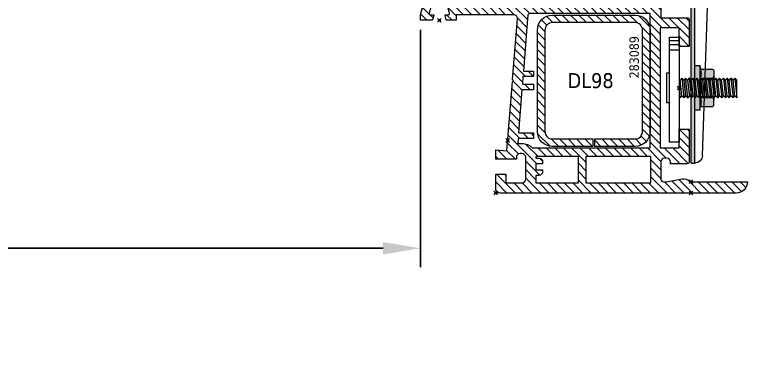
# Model space of a CAD drawing. Header units: millimetres. Extents: x -20000 to 230000, y -17405 to 24510.
# Drawn here: x 5437.5 to 5635.6, y -16527.7 to -16435.8 of the extents above; entities that cross this region are included whole.
import ezdxf

# ---------------------------------------------------------------- set-up
doc = ezdxf.new("R2010")
doc.units = ezdxf.units.MM
doc.header["$PDMODE"] = 35
doc.header["$PDSIZE"] = 0.5
doc.layers.get('0').update_dxf_attribs({"lineweight": 13})
doc.layers.get('Defpoints').update_dxf_attribs({"true_color": 0xc2a584})
doc.layers.add('0 - Invisible', color=43, linetype='Continuous', lineweight=0, plot=False)
for name, color, linetype, lineweight in [('1 - Acier', 160, 'Continuous', 13), ('1 - Cotation', 32, 'Continuous', 13), ('1 - PVC', 7, 'Continuous', 13)]:
    doc.layers.add(name, color=color, linetype=linetype, lineweight=lineweight)
doc.layers.add('1 - Cache', color=7, linetype='Continuous', lineweight=0, true_color=0xffffff)
doc.styles.add('Texte Poralu', font='tahomabd.ttf')
doc.dimstyles.new('30 - 1000', dxfattribs={"dimtxt": 10, "dimasz": 10, "dimexe": 5, "dimexo": 2.5, "dimgap": 5, "dimtad": 1, "dimdec": 1, "dimtxsty": 'Texte Poralu', "dimcen": 5, "dimazin": 0, "dimtfac": 1, "dimtdec": 1, "dimtmove": 0, "dimatfit": 3, "dimfxl": 1, "dimarcsym": 0})

# ---------------------------------------------------------------- blocks, each defined once
blk = doc.blocks.new('*U812')
at = {"layer": '1 - Acier', "linetype": 'ByBlock'}
h = blk.add_hatch(color=256, dxfattribs=at)
h.paths.add_polyline_path([(95, 5.817072295949927e-15), (95, -0.9999999999999942), (32.4142135623697, -0.999999999999998), (32, 1.959434878635765e-15)])
h.paths.add_polyline_path([(1.000000000000002, -32.41421356237333), (1.959434878635765e-15, -32), (32, 1.959434878635765e-15), (32.4142135623697, -0.999999999999998)])
h.paths.add_polyline_path([(1.000000000000004, -70), (4.286263797015736e-15, -70), (1.959434878635765e-15, -32), (1.000000000000002, -32.41421356237333)])
blk.add_hatch(color=256, dxfattribs=at).paths.add_polyline_path([(25.83383071322896, -6.166169286767397, -0.2854064935529321), (27.8898112008319, -5.686145479197874), (29.82125216111308, -6.340516967171423, 0.7934172392902326), (30.84924240491819, -4.686291501016965), (29.08147545195243, -2.918524548051208), (30.14213562373334, -1.857864376270298), (31.9099025766991, -3.625631329236056, -0.7934172392902077), (29.33992696719361, -7.761194994629475), (27.11420061843819, -7.007119725127266), (7.007119725123632, -27.11420061843455), (7.761194994629479, -29.33992696719724, -0.7934172392902327), (3.625631329232421, -31.90990257669546), (1.857864376266663, -30.1421356237297), (2.918524548047573, -29.08147545194879), (4.686291501013331, -30.84924240491819, 0.7934172392902352), (6.340516967175065, -29.82125216111672), (5.686145479201516, -27.8898112008319, -0.2854064935529227), (6.166169286771039, -25.8338307132326)])
for p, q in [((32, 1.959434878635765e-15), (1.959434878635765e-15, -32)), ((95, 5.817072295949927e-15), (32, 1.959434878635765e-15)), ((32, 1.959434878635765e-15), (34.07106781186303, -4.999999999999998)), ((95, 5.817072295949927e-15), (95, -1.064573057123192)), ((32.4142135623697, -0.999999999999998), (1.000000000000002, -32.41421356237333)), ((95, -0.9999999999999942), (32.4142135623697, -0.999999999999998)), ((93.065614915904, -3.06349643805151), (34.07106781186303, -4.999999999999998)), ((34.07106781186303, -4.999999999999998), (5.000000000000002, -34.07106781186667)), ((1.959434878635765e-15, -32), (4.286263797015736e-15, -70)), ((1.959434878635765e-15, -32), (5.000000000000002, -34.07106781186667)), ((1.000000000000002, -32.41421356237333), (1.000000000000004, -70)), ((5.000000000000002, -34.07106781186667), (3.105143185857746, -68.11115880262878)), ((4.286263797015736e-15, -70), (1.108234644991175, -70))]:
    blk.add_line(p, q, dxfattribs=at)
for centre, start, end in [((93, -1.064573057123192), 271.8800662418413, 0), ((1.108234644991175, -68), 270, 356.8138930875996)]:
    blk.add_arc(centre, 2, start, end, dxfattribs=at)
blk = doc.blocks.new('*U813')
at = {"layer": '1 - Acier', "linetype": 'ByBlock'}
h = blk.add_hatch(color=256, dxfattribs=at)
h.paths.add_polyline_path([(-0.1319388488609541, 9.094947017729282e-13), (-2.341059734662849, 9.094947017729282e-13), (-2.071149410279758, -0.2876097322105124), (2.100806369788188, -0.7085434022692425), (2.672532832795696, -0.3116070413443595)])
h.paths.add_polyline_path([(-2.598227167200093, -0.7321226444573767), (-2.071149410285215, -1.293763600085185), (2.145455075873543, -1.76227382147863), (2.672532832799334, -1.317760909228127)])
h.paths.add_polyline_path([(-2.598227167203731, -1.738276512335688), (-2.071149410281577, -2.299917467968953), (2.145455075879, -2.768427689362397), (2.672532832797515, -2.323914777110076)])
h.paths.add_polyline_path([(-2.598227167201912, -2.744430380219455), (-2.071149410285215, -3.306071335849083), (2.145455075879, -3.774581557242527), (2.672532832797515, -3.330068644990206)])
h.paths.add_polyline_path([(-2.598227167200093, -3.750584248103223), (-2.071149410283396, -4.312225203731032), (2.145455075879, -4.780735425126295), (2.672532832797515, -4.336222512872155)])
h.paths.add_polyline_path([(-2.598227167201912, -4.756738115983353), (-2.071149410283396, -5.3183790716148), (2.145455075880819, -5.786889293008244), (2.672532832799334, -5.342376380754104)])
h.paths.add_polyline_path([(-2.598227167201912, -5.762891983865302), (-2.071149410285215, -6.324532939494929), (2.145455075877181, -6.793043160886555), (2.672532832797515, -6.348530248637871)])
h.paths.add_polyline_path([(-2.598227167201912, -6.769045851747251), (-2.071149410285215, -7.330686807378697), (2.145455075877181, -7.799197028770323), (2.672532832797515, -7.35468411651982)])
h.paths.add_polyline_path([(-2.598227167200093, -7.7751997196292), (-2.071149410283396, -8.336840675260646), (2.145455075880819, -8.805350896652271), (2.672532832799334, -8.360837984398131)])
h.paths.add_polyline_path([(-2.598227167203731, -8.78135358750933), (-2.071149410283396, -9.342994543142595), (2.145455075879, -9.81150476453604), (2.672532832795696, -9.366991852281899)])
h.paths.add_polyline_path([(-2.598227167201912, -9.787507455391278), (-2.071149410283396, -10.34914841102272), (2.145455075879, -10.81765863241617), (2.672532832797515, -10.37314572016567)])
h.paths.add_polyline_path([(-2.598227167201912, -10.79366132327323), (-2.071149410283396, -11.35530227890649), (2.145455075875362, -11.82381250029994), (2.672532832795696, -11.3792995880458)])
h.paths.add_polyline_path([(-2.598227167201912, -11.79981519115518), (-2.071149410283396, -12.36145614678844), (2.145455075877181, -12.82996636818007), (2.672532832799334, -12.38545345592956)])
h.paths.add_polyline_path([(-2.598227167201912, -12.80596905903712), (-2.071149410283396, -13.36761001467039), (2.145455075877181, -13.83612023606383), (2.672532832795696, -13.39160732380969)])
h.paths.add_polyline_path([(-2.598227167200093, -13.81212292692271), (-2.071149410283396, -14.37376388255052), (2.145455075879, -14.84227410394396), (2.672532832799334, -14.39776119169346)])
h.paths.add_polyline_path([(-2.598227167201912, -14.81827679480284), (-2.071149410283396, -15.37991775043429), (-1.809540957738135, -15.40898527014633), (2.666520869714077, -15.40898527015179), (2.672532832793877, -15.40391505957177)])
for p, q in [((-2.598227167201912, -1.738276512339326), (-2.5702682626561, -1.714697270149372)), ((-2.071149410283396, -2.299917467968953), (-2.598227167201912, -1.738276512339326)), ((-2.598227167201912, -2.744430380219455), (-2.071149410283396, -2.299917467968953)), ((-2.071149410283396, -3.306071335850902), (-2.598227167201912, -2.744430380219455)), ((-2.598227167201912, -2.744430380219455), (2.672532832797515, -3.330068644990206)), ((-2.598227167201912, -3.750584248101404), (-2.071149410283396, -3.306071335850902)), ((-2.071149410283396, -4.312225203732851), (-2.598227167201912, -3.750584248101404)), ((-2.598227167201912, -3.750584248101404), (2.672532832797515, -4.336222512872155)), ((2.145455075877181, -3.774581557242527), (-2.071149410283396, -3.306071335850902)), ((2.672532832797515, -3.330068644990206), (2.145455075877181, -2.768427689360578)), ((2.672532832797515, -3.330068644990206), (2.145455075877181, -3.774581557242527)), ((2.672532832797515, -4.336222512872155), (2.145455075877181, -3.774581557242527)), ((-2.598227167201912, -4.756738115983353), (-2.071149410283396, -4.312225203732851)), ((-2.071149410283396, -5.3183790716148), (-2.598227167201912, -4.756738115983353)), ((-2.598227167201912, -4.756738115983353), (2.672532832797515, -5.342376380754104)), ((-2.598227167201912, -5.762891983865302), (-2.071149410283396, -5.3183790716148)), ((-2.071149410283396, -6.324532939496748), (-2.598227167201912, -5.762891983865302)), ((-2.598227167201912, -5.762891983865302), (2.672532832797515, -6.348530248636052)), ((2.145455075877181, -4.780735425124476), (-2.071149410283396, -4.312225203732851)), ((2.145455075877181, -5.786889293006425), (-2.071149410283396, -5.3183790716148)), ((2.672532832797515, -4.336222512872155), (2.145455075877181, -4.780735425124476)), ((2.672532832797515, -5.342376380754104), (2.145455075877181, -4.780735425124476)), ((2.672532832797515, -5.342376380754104), (2.145455075877181, -5.786889293006425)), ((2.672532832797515, -6.348530248636052), (2.145455075877181, -5.786889293006425)), ((-2.598227167201912, -6.769045851747251), (-2.071149410283396, -6.324532939496748)), ((-2.071149410283396, -7.330686807378697), (-2.598227167201912, -6.769045851747251)), ((-2.598227167201912, -6.769045851747251), (2.672532832797515, -7.354684116518001)), ((-2.598227167201912, -7.7751997196292), (-2.071149410283396, -7.330686807378697)), ((-2.071149410283396, -8.336840675260646), (-2.598227167201912, -7.7751997196292)), ((-2.598227167201912, -7.7751997196292), (2.672532832797515, -8.36083798439995)), ((2.145455075877181, -6.793043160888374), (-2.071149410283396, -6.324532939496748)), ((2.145455075877181, -7.799197028770323), (-2.071149410283396, -7.330686807378697)), ((2.672532832797515, -6.348530248636052), (2.145455075877181, -6.793043160888374)), ((2.672532832797515, -7.354684116518001), (2.145455075877181, -6.793043160888374)), ((2.672532832797515, -7.354684116518001), (2.145455075877181, -7.799197028770323)), ((2.672532832797515, -8.36083798439995), (2.145455075877181, -7.799197028770323)), ((-2.598227167201912, -8.781353587511148), (-2.071149410283396, -8.336840675260646)), ((-2.071149410283396, -9.342994543142595), (-2.598227167201912, -8.781353587511148)), ((-2.598227167201912, -8.781353587511148), (2.672532832797515, -9.366991852281899)), ((-2.598227167201912, -9.787507455393097), (-2.071149410283396, -9.342994543142595)), ((-2.071149410283396, -10.34914841102454), (-2.598227167201912, -9.787507455393097)), ((-2.598227167201912, -9.787507455393097), (2.672532832797515, -10.37314572016385)), ((2.145455075877181, -8.805350896652271), (-2.071149410283396, -8.336840675260646)), ((2.145455075877181, -9.81150476453422), (-2.071149410283396, -9.342994543142595)), ((2.672532832797515, -8.36083798439995), (2.145455075877181, -8.805350896652271)), ((2.672532832797515, -9.366991852281899), (2.145455075877181, -8.805350896652271)), ((2.672532832797515, -9.366991852281899), (2.145455075877181, -9.81150476453422)), ((2.672532832797515, -10.37314572016385), (2.145455075877181, -9.81150476453422)), ((-2.598227167201912, -10.79366132327505), (-2.071149410283396, -10.34914841102454)), ((-2.071149410283396, -11.35530227890649), (-2.598227167201912, -10.79366132327505)), ((-2.598227167201912, -10.79366132327505), (2.672532832797515, -11.3792995880458)), ((-2.598227167201912, -11.79981519115699), (-2.071149410283396, -11.35530227890649)), ((-2.071149410283396, -12.36145614678844), (-2.598227167201912, -11.79981519115699)), ((-2.598227167201912, -11.79981519115699), (2.672532832797515, -12.38545345592775)), ((2.145455075877181, -10.81765863241617), (-2.071149410283396, -10.34914841102454)), ((2.145455075877181, -11.82381250029812), (-2.071149410283396, -11.35530227890649)), ((2.672532832797515, -10.37314572016385), (2.145455075877181, -10.81765863241617)), ((2.672532832797515, -11.3792995880458), (2.145455075877181, -10.81765863241617)), ((2.672532832797515, -11.3792995880458), (2.145455075877181, -11.82381250029812)), ((2.672532832797515, -12.38545345592775), (2.145455075877181, -11.82381250029812)), ((-2.598227167201912, -12.80596905903894), (-2.071149410283396, -12.36145614678844)), ((-2.071149410283396, -13.36761001467039), (-2.598227167201912, -12.80596905903894)), ((-2.598227167201912, -12.80596905903894), (2.672532832797515, -13.39160732380969)), ((-2.598227167201912, -13.81212292692089), (-2.071149410283396, -13.36761001467039)), ((-2.071149410283396, -14.37376388255234), (-2.598227167201912, -13.81212292692089)), ((-2.598227167201912, -13.81212292692089), (2.672532832797515, -14.39776119169164)), ((2.145455075877181, -12.82996636818007), (-2.071149410283396, -12.36145614678844)), ((2.145455075877181, -13.83612023606202), (-2.071149410283396, -13.36761001467039)), ((2.672532832797515, -12.38545345592775), (2.145455075877181, -12.82996636818007)), ((2.672532832797515, -13.39160732380969), (2.145455075877181, -12.82996636818007)), ((2.672532832797515, -13.39160732380969), (2.145455075877181, -13.83612023606202)), ((2.672532832797515, -14.39776119169164), (2.145455075877181, -13.83612023606202)), ((-2.598227167201912, -14.81827679480284), (-2.071149410283396, -14.37376388255234)), ((-2.071149410283396, -15.37991775043429), (-2.598227167201912, -14.81827679480284)), ((-2.598227167201912, -14.81827679480284), (2.672532832797515, -15.40391505957359)), ((-2.598227167201912, -15.40898527014997), (-2.598227167201912, -15.40898527014997)), ((2.145455075877181, -14.84227410394396), (-2.071149410283396, -14.37376388255234)), ((-1.809540957749049, -15.40898527014633), (-2.071149410283396, -15.37991775043429)), ((2.666520869712258, -15.40898527015179), (-1.809540957749049, -15.40898527014633)), ((2.672532832797515, -14.39776119169164), (2.145455075877181, -14.84227410394396)), ((2.672532832797515, -15.40391505957359), (2.145455075877181, -14.84227410394396)), ((2.672532832797515, -15.40391505957359), (2.666520869712258, -15.40898527015179))]:
    blk.add_line(p, q, dxfattribs=at)
for points in [[(-13.5, 2.500000000000909), (-13.5, 9.094947017729282e-13), (14.45930138959739, -9.094947017729282e-13), (14.45930138959739, 2.499999999999091)], [(2.145455075877181, -1.76227382147863), (2.672532832797515, -2.323914777110076), (-2.598227167201912, -1.738276512339326), (-2.071149410283396, -1.293763600087004)], [(2.672532832797515, -2.323914777110076), (-2.598227167201912, -1.738276512339326), (-2.071149410283396, -2.299917467968953), (2.145455075877181, -2.768427689360578)]]:
    blk.add_lwpolyline(points, close=True, dxfattribs=at)
for points in [[(-12.63378229391128, 2.500000000000909), (-12.63378229391128, 9.094947017729282e-13)], [(-11.52694870436244, 2.500000000000909), (-11.52694870436244, 9.094947017729282e-13)], [(-10.17949923135529, 2.500000000000909), (-10.17949923135529, 9.094947017729282e-13)], [(4.000000000000001, 2.499999999999091), (4.000000000000001, 3.269392237766624), (-4, 3.269392237766624), (-4, 2.500000000000909)], [(-2.071149410283396, -1.293763600087004), (-2.598227167201912, -0.7321226444573767), (2.672532832797515, -1.317760909228127), (2.100806369786369, -0.7085434022692425), (-2.071149410283396, -0.2876097322068745), (-2.341059734664668, 9.094947017729282e-13)], [(2.380101985747388, 9.094947017729282e-13), (2.672532832797515, -0.3116070413461784), (-0.1319388488664111, 9.094947017729282e-13)], [(-2.598227167201912, -0.7321226444573767), (-2.071149410283396, -0.2876097322068745)], [(2.672532832797515, -0.3116070413461784), (2.100806369786369, -0.7085434022692425)], [(2.672532832797515, -1.317760909228127), (2.145455075877181, -1.76227382147863)]]:
    blk.add_lwpolyline(points, dxfattribs=at)
blk = doc.blocks.new('*U814')
at = {"layer": '1 - Acier', "linetype": 'ByBlock'}
h = blk.add_hatch(color=256, dxfattribs=at)
h.paths.add_polyline_path([(5.929604999999363, 1.317689999999857), (4.96329372923902, 1.493380243078718), (4.685162751720789, 1.607638021439925), (4.396052781119586, 1.690278267478789), (4.099554961920155, 1.740276696838919), (3.799334229241147, 1.757011359839453), (3.499115253480348, 1.740276696838919), (3.202613920439042, 1.690278267478789), (2.913505706759686, 1.607638021439925), (2.635379999999721, 1.493380243078718), (1.982281885319033, 1.608462016920384), (1.324262637721411, 1.690865078759089), (0.6629544358802448, 1.740392653558956), (7.105427357601002e-15, 1.756914729239725), (-0.6629526789602025, 1.740392653560775), (-1.32426088079955, 1.690865078760908), (-1.982281885320837, 1.608462016920384), (-2.635392298439903, 1.493380243080537), (-2.913525032879981, 1.607638021439925), (-3.202633246559337, 1.690278267480608), (-3.499131065760587, 1.740273183000681), (-3.799353555359623, 1.757007846001216), (-4.099570774200394, 1.740273183000681), (-4.396072107239881, 1.690274753640551), (-4.685178564001028, 1.607638021439925), (-4.963306027681021, 1.493380243080537), (-5.929604999999349, 1.317689999999857)])
h.paths.add_polyline_path([(-3.135392298439903, 5.095071513840594, -0.4142135623731282), (-2.635392298439903, 4.595071513840594, -0.4142135623730951), (-2.135392298439903, 5.095071513838775)])
h.paths.add_polyline_path([(2.135379999999721, 5.095071513838775, -0.4142135623731282), (2.635379999999721, 4.595071513838775, -0.4142135623730951), (3.135379999999721, 5.095071513838775)])
at = {"layer": '1 - Cache'}
h = blk.add_hatch(color=256, dxfattribs=at)
h.paths.add_polyline_path([(2.635379999999721, 1.493380243078718), (2.913505706759685, 1.607638021439925), (3.202613920439044, 1.690278267478789), (3.499115253480345, 1.740276696838919), (3.799334229239329, 1.757011359839453), (4.099554961920155, 1.740276696838919), (4.396052781119587, 1.690278267478788), (4.685162751718972, 1.607638021439926), (4.96329372923902, 1.493380243078718), (4.96329372923902, 4.595071513838775, 0.4142135623730951), (4.46329372923902, 5.095071513838775), (3.135379999999841, 5.095071513839093, 0.4142135623733516), (2.635379999999721, 4.595071513838775)])
h.paths.add_polyline_path([(0.6629544358802427, 1.740392653558956), (1.324262637719597, 1.690865078759088), (1.982281885319036, 1.608462016920385), (2.635379999999721, 1.493380243078718), (2.635379999999721, 4.595071513838775, -0.4142135623733516), (3.135379999999841, 5.095071513839093), (-3.135392298439903, 5.095071513840594, -0.4142135623730951), (-2.635392298439903, 4.595071513840594), (-2.635392298439903, 1.493380243080537), (-1.982281885320844, 1.608462016920383), (-1.324260880799536, 1.690865078760909), (-0.6629526789602057, 1.740392653560775), (1.013590467041649e-14, 1.756914729239724)])
h.paths.add_polyline_path([(-4.963306027681022, 1.493380243080537), (-4.685178564001024, 1.607638021439925), (-4.396072107239887, 1.690274753640551), (-4.099570774200391, 1.740273183000682), (-3.799353555359622, 1.757007846001215), (-3.499131065760588, 1.740273183000682), (-3.202633246561156, 1.690278267480608), (-2.91352503287998, 1.607638021439924), (-2.635392298439903, 1.493380243080537), (-2.635392298439903, 4.595071513840594, 0.4142135623730951), (-3.135392298439903, 5.095071513840594), (-4.463306027681021, 5.095071513840594, 0.4142135623730951), (-4.963306027681021, 4.595071513840594)])
h.paths.add_polyline_path([(5.929604999999357, 0), (5.929604999999362, 1.317689999999857), (-5.929604999999349, 1.317689999999857), (-5.929604999999349, 0)])
at = {"layer": '1 - Acier', "linetype": 'ByBlock'}
for points in [[(-5.929604999999349, 1.317689999999857), (-4.963306027681021, 1.493380243080537), (-4.685178564001028, 1.607638021439925), (-4.396072107239881, 1.690274753640551), (-4.099570774200394, 1.740273183000681), (-3.799353555359623, 1.757007846001216), (-3.499131065760587, 1.740273183000681), (-3.202633246561156, 1.690278267480608), (-2.913525032879981, 1.607638021439925), (-2.635392298439903, 1.493380243080537), (-1.982281885320837, 1.608462016920384), (-1.32426088079955, 1.690865078760908), (-0.6629526789602025, 1.740392653560775), (7.105427357601002e-15, 1.756914729239725), (0.6629544358802448, 1.740392653558956), (1.324262637719592, 1.690865078759089), (1.982281885319033, 1.608462016920384), (2.635379999999721, 1.493380243078718), (2.635379999999721, 4.595071513838775, -0.414213562373095), (3.135379999999721, 5.095071513838775)], [(-4.963306027681021, 1.493380243080537), (-4.963306027681021, 4.595071513840594, -0.414213562373095), (-4.463306027681021, 5.095071513840594), (-3.135392298439903, 5.095071513840594)], [(5.929604999999363, 1.317689999999857), (4.96329372923902, 1.493380243078718), (4.96329372923902, 4.595071513838775, 0.414213562373095), (4.46329372923902, 5.095071513838775), (-3.135392298439903, 5.095071513840594, -0.414213562373095), (-2.635392298439903, 4.595071513840594), (-2.635392298439903, 1.493380243080537)]]:
    blk.add_lwpolyline(points, format="xyb", dxfattribs=at)
blk.add_lwpolyline([(-5.929604999999349, 1.317689999999857), (-5.929604999999349, 0), (5.929604999999356, 0), (5.929604999999363, 1.317689999999857)], close=True, dxfattribs=at)
blk.add_lwpolyline([(2.635379999999721, 1.493380243078718), (2.913505706759686, 1.607638021439925), (3.202613920439042, 1.690278267478789), (3.499115253480348, 1.740276696838919), (3.799334229239328, 1.757011359839453), (4.099554961920155, 1.740276696838919), (4.396052781119586, 1.690278267478789), (4.68516275171897, 1.607638021439925), (4.96329372923902, 1.493380243078718)], dxfattribs=at)
blk = doc.blocks.new('*U815')
for name, p, rotation in [('*U813', (0, 0), 90), ('*U814', (4.200000000011637, 0), 270)]:
    blk.add_blockref(name, p, dxfattribs=dict(rotation=rotation))
blk = doc.blocks.new('Rehau - DL98')
at = {"layer": '1 - PVC', "linetype": 'ByBlock'}
h = blk.add_hatch(dxfattribs=at)
h.set_pattern_fill('ANSI31', color=256, scale=0.5, angle=270, style=0)
h.set_pattern_definition([(315, (98, 0), (1.122532015133644, 1.122532015133644), [])])
h.paths.add_polyline_path([(1.879529492071015, 37.82031643489609, 0.3966685553808879), (0, 35.8239480178454), (0, 0), (1.799999999988358, 0, 0.4689688986931894), (3.766506847430719, 2.364487062906846), (2.999999999985448, 6.499999999883585), (3, 14.99999999994179), (38, 15), (39.80000000000291, 15, 0.4689688986932354), (41.76650684743072, 17.36448706290685), (41, 21.5), (41, 22.5, -0.4142135623730951), (41.5, 23), (51.30000000000291, 23), (51.30000000000291, 16, 0.4142135623730951), (51.80000000000291, 15.5), (58.99999999998545, 15.5), (59, 18.20000000001164), (54.00000000001455, 18.20000000001164), (54.00000000001455, 23.20000000006985), (68, 23.20000000001164), (86.00000000001455, 23.20000000001164), (86.00000000001455, 18.20000000001164), (81.00000000001455, 18.20000000001164), (80.99999999998545, 15.5), (89.69999999999709, 15.5, 0.4142135623730951), (90.19999999999709, 16), (90.19999999999709, 20.5), (89.69999999999709, 20.5, -0.4142135623730951), (88.69999999999709, 21.5), (88.69999999999709, 22, -0.4142135623730951), (89.69999999999709, 23), (94.30000000000291, 23, -0.4142135623731307), (95, 22.29999999998836), (95.00000000001455, 21.5), (94.23349315256928, 17.36448706290685, 0.2850017038207022), (95, 15.40000000002328), (95, 15), (97.99999999998545, 15), (98, 25.90000000002328), (98, 66, 0.4142135623730951), (97, 67), (93, 67), (92.99999999998545, 64.29999999998836), (95.30000000000291, 64.29999999998836), (95.30000000000291, 60, -0.4142135623730951), (94.30000000000291, 59), (88.5, 59, -0.4142135623730951), (87.5, 60), (87.5, 60.5, -0.4142135623730951), (88.5, 61.5), (89, 61.5), (89, 67), (86.49999999998545, 67), (86.7624659905996, 64), (68.32562743491144, 62.5489893371705), (67.99999999998545, 62.22336190222995), (67.72188789721986, 62.50147400511196), (51.57845909573371, 61.23095860442845, -0.4374089726612938), (50.5, 62.22787593811518), (50.5, 77.5), (52, 77.5), (52, 80.00525588833261, 0.3394542588165427), (51.85176380905614, 80.19844105356606), (50.75176380902121, 80.49318516528001, 0.493145426031467), (50.5, 80.29999999998836), (50.5, 79.54999999998836, -0.4931454260510824), (50.12235428644635, 79.26022225210909), (47.37059047745424, 79.99755514250137, -0.3394542588633446), (47, 80.48051805567229), (47, 83.51948194432771, -0.3394542588633955), (47.37059047745424, 84.00244485749863), (50.1223542864609, 84.73977774789091, -0.4931454260917456), (50.5, 84.44999999995343), (50.5, 83.70000000001164, 0.4931454260900017), (50.75176380905032, 83.50681483471999), (51.85176380901248, 83.80155894643394, 0.3394542589447556), (52, 83.9947441117256), (52.00000000001455, 87.00000000005821), (50.49999999995634, 87.00000000005821), (39.48236190978787, 84.04783277120441, 0.3394542588633612), (38, 82.11598111863714), (38, 40)])
h.paths.add_polyline_path([(38, 37.29508844472002), (38, 17.70000000001164), (2.30000000000291, 17.70000000001164), (2.30000000000291, 35.14077809988521)], flags=16)
h.paths.add_polyline_path([(40, 37.413897450082, 0.327538221718526), (40.69999999999709, 38.3678366515087), (40.69999999998254, 41), (48.19999999999709, 41), (48.19999999999709, 25.70000000001164), (46.30000000000291, 25.70000000001164), (44, 25.70000000001164), (40, 25.70000000001164)], flags=16)
h.paths.add_polyline_path([(40.70000000001164, 43), (40.69999999999709, 67), (48.20000000001164, 67), (48.20000000001164, 43)], flags=16)
h.paths.add_polyline_path([(50.19999999999709, 57.56843380007194), (50.19999999999709, 57.95192733907606, -0.3913924554663752), (50.66077045215934, 58.45038600597763), (53.69999999999709, 58.68957855878398), (53.83241696543701, 58.70000000001164), (65.5, 59.61825869936729), (65.49999999998545, 56.89999999996508), (67, 56.90000000002328), (67, 59.73631125950487), (69, 59.89371467323508), (69, 56.90000000002328), (70.5, 56.89999999996508), (70.5, 60.01176723343087), (82, 60.91683686187025), (82.00000000001455, 56.89999999996508), (83.50000000001455, 56.90000000002328), (83.5, 61.03488942218246), (84.79999999998836, 61.13720164098777), (84.80000000000291, 60.5), (84.80000000000291, 60, 0.2288714561773755), (86, 57.27236366062425), (86, 25.90000000002328), (50.19999999999709, 25.90000000002328)], flags=16)
h.paths.add_polyline_path([(40.69999999999709, 69.00000000005821), (40.70000000001164, 81.5788522270741), (44.69999999999709, 82.65064899693243), (44.69999999999709, 80.48051805567229, 0.3394542588589886), (46.77530667366227, 77.77592574205482), (48.19999999999709, 77.39418031577952), (48.19999999999709, 69)], flags=16)
h.paths.add_polyline_path([(88.30000000000291, 43), (95.29999999998836, 42.99999999994179), (95.30000000000291, 25.70000000006985), (88.29999999998836, 25.70000000006985)], flags=16)
h.paths.add_polyline_path([(88.30000000001746, 45), (88.30000000000291, 56.29999999998836), (88.69999999999709, 56.29999999998836), (88.69999999999709, 55.5, 0.4142135623730951), (89.69999999999709, 54.5), (90.19999999998254, 54.5), (90.19999999999709, 56.30000000004657), (91.80000000001746, 56.30000000004657), (91.80000000000291, 54.5), (92.30000000000291, 54.5, 0.4142135623730951), (93.30000000000291, 55.5), (93.30000000000291, 56.29999999998836), (95.30000000000291, 56.29999999998836), (95.30000000000291, 45)], flags=16)
h.paths.add_polyline_path([(98.00000000001455, 15.00000000005821), (95, 15.00000000005821), (95, 0, 0.4142135623730951), (98, 3)], flags=17)
at = {"layer": '0 - Invisible'}
for p in [(52, 82), (84.00000000000001, 63.78258921149752), (2.220446049250313e-16, 37.70689655175541), (70, 18.20000000001164), (95, 15), (98, 15)]:
    blk.add_point(p, dxfattribs=at)
at = {"layer": '0 - Invisible', "linetype": 'ByBlock'}
blk.add_point((98, 67), dxfattribs=at)
at = {"layer": '1 - PVC', "linetype": 'ByBlock'}
for points in [[(98, 66, 0.4142135623730951), (97, 67), (93, 67), (93, 64.29999999998836), (95.30000000000291, 64.29999999998836), (95.30000000000291, 60, -0.4142135623730951), (94.30000000000291, 59), (88.5, 59, -0.4142135623730951), (87.5, 60), (87.5, 60.5, -0.4142135623730951), (88.5, 61.5), (89, 61.5), (89, 67), (86.5, 67), (86.76246599058504, 64), (68.32562743491144, 62.5489893372287), (68, 62.22336190228816), (67.7218878971762, 62.50147400511196), (67.72102791935322, 62.50140632339753), (51.57845909573371, 61.23095860442845, -0.4374089726786299), (50.5, 62.22787593817338), (50.5, 77.5), (52, 77.5), (52, 80.00525588833261, 0.3394542588632405), (51.85176380901248, 80.19844105356606), (50.75176380902121, 80.49318516528001, 0.493145426031467), (50.5, 80.29999999998836), (50.5, 79.54999999998836, -0.4931454260314353), (50.1223542864609, 79.26022225210909), (47.37059047745424, 79.99755514250137, -0.3394542588633447), (47, 80.48051805567229), (47, 83.51948194432771, -0.3394542588633955), (47.37059047745424, 84.00244485749863), (50.1223542864609, 84.73977774789091, -0.4931454260314429), (50.5, 84.45000000001164), (50.5, 83.70000000001164, 0.4931454260310607), (50.75176380902121, 83.50681483471999), (51.85176380901248, 83.80155894643394, 0.339454258863612), (52, 83.99474411166739), (52, 87), (50.5, 87), (39.48236190978787, 84.04783277120441, 0.3394542588633613), (38, 82.11598111863714), (38, 40), (1.879529492071015, 37.82031643489609, 0.3966685553893087), (0, 35.82394801778719), (0, 0), (1.799999999988358, 0, 0.4689688986931894), (3.766506847430719, 2.364487062906846), (3, 6.5), (3, 15), (38, 15), (39.80000000000291, 15, 0.4689688986932354), (41.76650684743072, 17.36448706290685), (41, 21.5), (41, 22.5, -0.4142135623730951), (41.5, 23), (51.30000000000291, 23), (51.30000000000291, 16, 0.4142135623730951), (51.80000000000291, 15.5), (59, 15.5), (59, 18.20000000001164), (54, 18.20000000001164), (54, 23.20000000001164), (68, 23.20000000001164), (86, 23.20000000001164), (86, 18.20000000001164), (81, 18.20000000001164), (81, 15.5), (89.69999999999709, 15.5, 0.4142135623730951), (90.19999999999709, 16), (90.19999999999709, 20.5), (89.69999999999709, 20.5, -0.4142135623730951), (88.69999999999709, 21.5), (88.69999999999709, 22, -0.4142135623730951), (89.69999999999709, 23), (94.30000000000291, 23, -0.4142135623731307), (95, 22.29999999998836), (95, 21.5), (94.23349315256928, 17.36448706290685, 0.2850017038207023), (95, 15.40000000002328), (95, 0, 0.4142135623730951), (98, 3), (98, 25.90000000002328), (98, 66, 0.4142135623730951)], [(40.69999999999709, 69), (40.69999999999709, 81.5788522270741), (44.69999999999709, 82.65064899681602), (44.69999999999709, 80.48051805567229, 0.3394542588634359), (46.77530667372048, 77.77592574205482), (48.19999999999709, 77.39418031577952), (48.19999999999709, 69), (40.69999999999709, 69)], [(50.19999999999709, 57.56843380007194), (50.19999999999709, 57.95192733907606, -0.2851213255996621), (50.4781196481199, 58.40000000002328, -0.09560243916984297), (50.66077045213024, 58.45038600597763), (53.69999999999709, 58.68957855878398), (53.83241696543701, 58.70000000001164), (65.5, 59.61825869936729), (65.5, 56.90000000002328), (67, 56.90000000002328), (67, 59.73631125956308), (69, 59.89371467323508), (69, 56.90000000002328), (70.5, 56.90000000002328), (70.5, 60.01176723348908), (82, 60.91683686192846), (82, 56.90000000002328), (83.5, 56.90000000002328), (83.5, 61.03488942218246), (84.80000000000291, 61.13720164104598), (84.80000000000291, 60.5), (84.80000000000291, 60, 0.2288714561773755), (86, 57.27236366062425), (86, 25.90000000002328), (50.19999999999709, 25.90000000002328), (50.19999999999709, 57.56843380007194)], [(88.30000000000291, 45), (88.30000000000291, 56.29999999998836), (88.69999999999709, 56.29999999998836), (88.69999999999709, 55.5, 0.4142135623730951), (89.69999999999709, 54.5), (90.19999999999709, 54.5), (90.19999999999709, 56.29999999998836), (91.80000000000291, 56.29999999998836), (91.80000000000291, 54.5), (92.30000000000291, 54.5, 0.4142135623730951), (93.30000000000291, 55.5), (93.30000000000291, 56.29999999998836), (95.30000000000291, 56.29999999998836), (95.30000000000291, 45), (88.30000000000291, 45)], [(40, 37.413897450082, 0.327538221718526), (40.69999999999709, 38.3678366515087), (40.69999999999709, 41), (48.19999999999709, 41), (48.19999999999709, 25.70000000001164), (46.30000000000291, 25.70000000001164), (44, 25.70000000001164), (40, 25.70000000001164), (40, 37.413897450082, 0.327538221718526)]]:
    blk.add_lwpolyline(points, format="xyb", close=True, dxfattribs=at)
for points in [[(40.69999999999709, 43), (40.69999999999709, 67), (48.19999999999709, 67), (48.19999999999709, 43), (40.69999999999709, 43)], [(88.30000000000291, 43), (95.30000000000291, 43), (95.30000000000291, 25.70000000001164), (88.30000000000291, 25.70000000001164), (88.30000000000291, 43)], [(38, 37.29508844472002), (38, 17.70000000001164), (2.30000000000291, 17.70000000001164), (2.30000000000291, 35.14077809988521), (38, 37.29508844472002)]]:
    blk.add_lwpolyline(points, close=True, dxfattribs=at)
blk = doc.blocks.new('Rehau - Renfort TR 35 61')
at = {"layer": '1 - Acier', "linetype": 'ByBlock'}
h = blk.add_hatch(dxfattribs=at)
h.set_pattern_fill('ANSI31', color=256, scale=0.5, style=0)
h.set_pattern_definition([(45, (0, 0), (-1.122532015133644, 1.122532015133644), [])])
h.paths.add_polyline_path([(4, 15, 0.4142135623730951), (0, 11), (0, 0.25), (2, 0.25), (2, 11, -0.4142135623730951), (4, 13), (31, 13, -0.4142135623730951), (33, 11), (33, -11, -0.4142135623730951), (31, -13), (4, -13, -0.4142135623730951), (2, -11), (2, -0.25), (0, -0.25), (0, -11, 0.4142135623730951), (4, -15), (31, -15, 0.4142135623730951), (35, -11), (35, 11, 0.4142135623730951), (31, 15)])
blk.add_lwpolyline([(4, 15), (31, 15, -0.414213562373095), (35, 11), (35, -11, -0.414213562373095), (31, -15), (4, -15, -0.414213562373095), (0, -11), (0, -0.25), (2, -0.25), (2, -11, 0.414213562373095), (4, -13), (31, -13, 0.414213562373095), (33, -11), (33, 11, 0.414213562373095), (31, 13), (4, 13, 0.414213562373095), (2, 11), (2, 0.25), (0, 0.25), (0, 11, -0.414213562373095)], format="xyb", close=True, dxfattribs=at)
blk = doc.blocks.new('*U848')
at = {"xscale": -1}
for name, p, rotation in [('*U812', (17.49999999999997, 6.217248937900978e-15), 90), ('Rehau - DL98', (32.5, -4.999999999999994), 90), ('*U815', (14.29999999998836, -75), 180)]:
    blk.add_blockref(name, p, dxfattribs=dict(at, rotation=rotation))
at = {"rotation": 90.00000000000001}
blk.add_blockref('Rehau - Renfort TR 35 61', (-8.400000000023283, -90.59999999999854), dxfattribs=at)
at = {"insert": (2.375052806397434, -66.83033066757343), "char_height": 2.5, "attachment_point": 5, "rotation": 90.00000000000001, "style": 'Texte Poralu'}
blk.add_mtext('283089', dxfattribs=at)
at = {"insert": (-9.234216900047613, -73.09999999999127), "char_height": 4, "attachment_point": 5, "style": 'Texte Poralu'}
blk.add_mtext('DL98', dxfattribs=at)
blk = doc.blocks.new('*D864')
at = {"layer": '1 - Cotation', "color": 0, "lineweight": -2, "transparency": 16777216}
for p, q in [((5545.5, -16439.72246432257), (5545.5, -16502.93343461567)), ((4718.5, -16525.2224643261), (4718.5, -16492.93343461567)), ((4728.5, -16497.93343461567), (5535.5, -16497.93343461567))]:
    blk.add_line(p, q, dxfattribs=at)
at = {"layer": '1 - Cotation', "color": 0, "transparency": 16777216}
for points in [[(4728.5, -16496.266767949), (4728.5, -16499.60010128234), (4718.5, -16497.93343461567)], [(5535.5, -16496.266767949), (5535.5, -16499.60010128234), (5545.5, -16497.93343461567)]]:
    blk.add_solid(points, dxfattribs=at)
at = {"layer": 'Defpoints', "color": 0, "transparency": 16777216}
for p in [(5545.5, -16437.22246432257), (5545.5, -16497.93343461567), (4718.5, -16527.7224643261)]:
    blk.add_point(p, dxfattribs=at)
at = {"layer": '1 - Cotation', "color": 0, "transparency": 16777216, "insert": (5132, -16487.7050934471), "char_height": 10, "attachment_point": 5, "style": 'Texte Poralu'}
blk.add_mtext('827', dxfattribs=at)

msp = doc.modelspace()

# ---------------------------------------------------------------- block references
msp.add_blockref('*U848', (5600, -16380.22246432257))

# ---------------------------------------------------------------- dimensions: what is measured, and where the dimension line sits
at = {"layer": '1 - Cotation'}
dim = msp.add_linear_dim(base=(5545.5, -16497.93343461567), p1=(4718.5, -16527.7224643261), p2=(5545.5, -16437.22246432257), dimstyle='30 - 1000', dxfattribs=at)
dim.commit()
dim.dimension.update_dxf_attribs({"geometry": '*D864', "text_midpoint": (5132, -16487.7050934471)})

doc.saveas('drawing.dxf')
